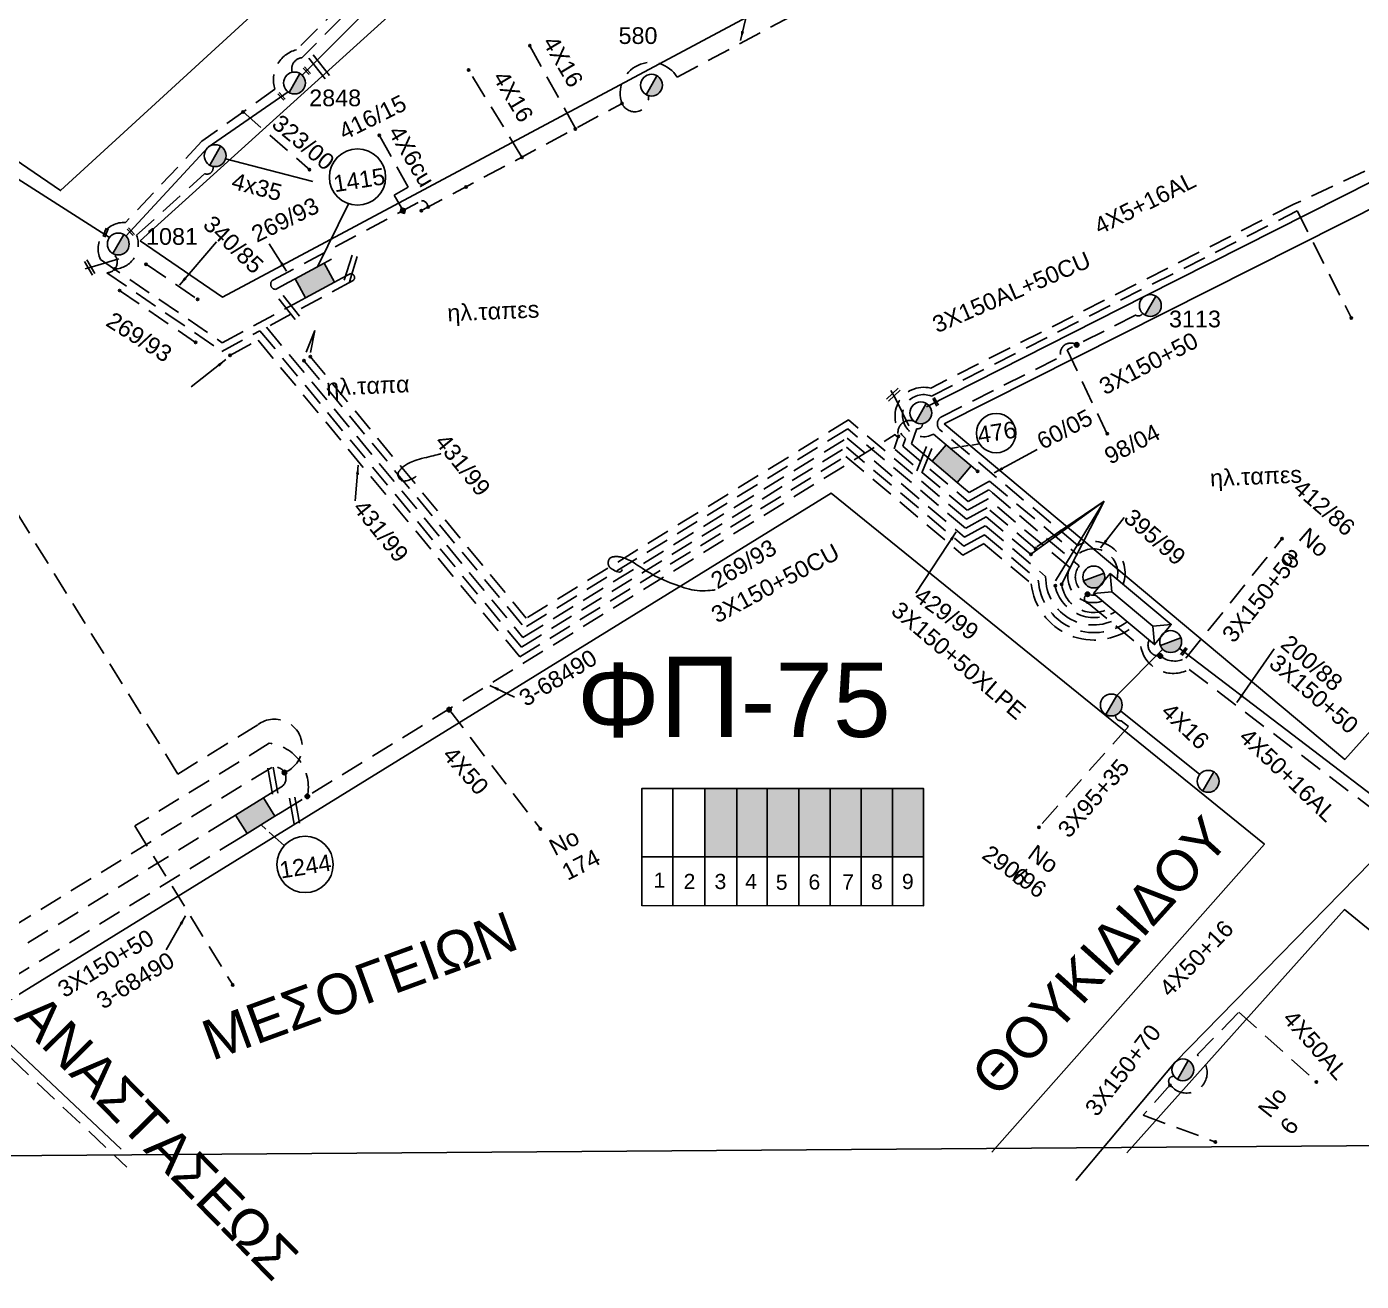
# Model space of a CAD drawing. Header units: millimetres. Extents: x 771 to 3391, y 686 to 1835.
# Drawn here: x 1483.5 to 1627.4, y 739.3 to 874.5 of the extents above; entities that cross this region are included whole.
import ezdxf

# ---------------------------------------------------------------- set-up
doc = ezdxf.new("R2010")
doc.units = ezdxf.units.MM
doc.linetypes.add('DASHED', pattern=[19.05, 12.7, -6.35])
for name, color, linetype in [('Link Box 4 Διευθύνσεων', 7, 'Continuous'), ('Pillar OTE', 7, 'Continuous'), ('Άγνωστα', 7, 'Continuous'), ('Γυμνά εναέρια ΧΤ (3Φ)   4x35CU', 7, 'Continuous'), ('Γυμνά εναέρια ΧΤ και ΦΟΠ (3Φ)   4x50+16AL', 7, 'Continuous'), ('Εναέρια παροχή ΧΤ 4x16', 7, 'SYN_LINE'), ('Επιγραφές - Σχήματα', 7, 'Continuous'), ('Καλωδια Χ.Τ 3x95+35', 7, 'DASHED'), ('Καλώδια ΧΤ   3x150+50CU', 7, 'DASHED'), ('Καλώδια ΧΤ   3x150+70AL', 7, 'DASHED'), ('Καλώδια ΧΤ   3x150AL+50CU', 7, 'DASHED'), ('Μηχανική τομή', 7, 'Continuous'), ('Στύλος ΦΜ', 7, 'Continuous'), ('Στύλος ΦΜ @ 1', 7, 'Continuous'), ('Συνδέσεις', 7, 'Continuous'), ('Συνεστραμμένα ΧΤ   3x70+54.6+25 AL', 7, 'SYN_LINE'), ('Τομή', 7, 'Continuous'), ('Υποσταθμός εναέριος 2 στύλων', 7, 'Continuous'), ('Υποσταθμός πόλεως', 7, 'Continuous'), ('Υπόβαθρο ΔΕΗ', 7, 'Continuous'), ('Υπόγεια καλώδια Παροχών ΧΤ   4x16AL', 7, 'DASHED'), ('Υπόγεια καλώδια Παροχών ΧΤ   4x50AL', 7, 'DASHED'), ('Υπόγεια καλώδια Παροχών ΧΤ   4x6', 7, 'DASHED')]:
    doc.layers.add(name, color=color, linetype=linetype)
doc.styles.add('arial', font='ARIAL.TTF')
doc.styles.get("Standard").update_dxf_attribs({"font": 'ARIAL.TTF'})
doc.linetypes.add('SYN_LINE', pattern='A,0.5,-0.0001,["/\\/\\/\\/",Standard,S=0.1,R=0,X=0,Y=-0.05],-0.25', length=0.7501)
doc.dimstyles.new('ISO-25', dxfattribs={"dimtxt": 2.5, "dimasz": 2.5, "dimexe": 1.25, "dimexo": 0.625, "dimtad": 1, "dimtxsty": 'Standard', "dimcen": 2.5, "dimadec": 0, "dimazin": 0, "dimtfac": 1, "dimtmove": 0, "dimatfit": 3, "dimfxl": 1, "dimarcsym": 0})

# ---------------------------------------------------------------- blocks, each defined once
blk = doc.blocks.new('LINK BOX 4 ΑΝΑΧΩΡΗΣΕΩΝ')
at = {"layer": 'Link Box 4 Διευθύνσεων', "ltscale": 40}
blk.add_hatch(color=256, dxfattribs=at).paths.add_polyline_path([(-3.54, 0), (-3.54, -4.67), (3.54, -4.67), (3.54, 0)])
for p, q in [((-3.54, 0), (-5.33, 0)), ((5.33, 0), (3.54, 0)), ((-3.54, -4.67), (-5.33, -4.67)), ((5.33, -4.67), (3.54, -4.67))]:
    blk.add_line(p, q, dxfattribs=at)
blk.add_lwpolyline([(-3.54, -4.67), (-3.54, 0), (3.54, 0), (3.54, -4.67)], close=True, dxfattribs=at)
blk = doc.blocks.new('ΥΠΑΡΧΩΝ ΤΣΙΜΕΝΤΕΝΙΟΣ ΣΤΥΛΟΣ')
at = {"layer": 'Στύλος ΦΜ'}
blk.add_hatch(color=7, dxfattribs=at).paths.add_polyline_path([(-1.29, -2.28, 0.574793), (2.62, 0, 0.268822), (1.3, 2.27)])
at = {"layer": 'Στύλος ΦΜ', "color": 7}
blk.add_line((-1.29, -2.28), (1.3, 2.27), dxfattribs=at)
blk.add_circle((0, 0), 2.62, dxfattribs=at)
at = {"layer": 'Στύλος ΦΜ', "flags": 4}
for tag, p in [('ΑΡΙΘΜΟΣ', (-4.68, 8.05)), ('ΤΥΠΟΣ', (-4.91, 3.03))]:
    blk.add_attdef(tag, p, '', height=4, dxfattribs=at)
blk = doc.blocks.new('ΜΗΧΑΝΙΚΗ ΤΟΜΗ')
at = {"layer": 'Μηχανική τομή', "ltscale": 40}
for p, q in [((-1.89, 0.78), (1.89, 0.78)), ((1.89, 0), (-1.89, 0))]:
    blk.add_line(p, q, dxfattribs=at)
blk = doc.blocks.new('_ΣΥΝΔΕΣΗ')
at = {"layer": 'Συνδέσεις', "linetype": 'SYN_LINE', "ltscale": 40}
blk.add_hatch(color=256, dxfattribs=at).paths.add_polyline_path([(0.5, -0.01, 1), (-0.5, -0.01, 1)])
at = {"layer": 'Συνδέσεις'}
blk.add_circle((0, -0.01), 0.5, dxfattribs=at)
blk = doc.blocks.new('ΤΟΜΗ')
at = {"layer": 'Τομή', "ltscale": 40}
for p, q in [((-5.68, 0), (5.68, 0)), ((5.68, -2.33), (-5.68, -2.33))]:
    blk.add_line(p, q, dxfattribs=at)
blk = doc.blocks.new('ΥΠΟΣΤΑΘΜΟΣ ΕΝΑΕΡΙΟΣ ΕΠΙ 2 ΣΤΥΛΩΝ')
at = {"layer": 'Υποσταθμός εναέριος 2 στύλων', "linetype": 'Continuous'}
for points in [[(-11.97, -2.11, 0.574793), (-8.45, -0.07, 0.268822), (-9.64, 1.98)], [(9.68, -2.15, 0.574793), (13.19, -0.1, 0.268822), (12.01, 1.95)]]:
    blk.add_hatch(color=256, dxfattribs=at).paths.add_polyline_path(points)
for p, q in [((-11.97, -2.11), (-9.64, 1.98)), ((9.68, -2.15), (12.01, 1.95))]:
    blk.add_line(p, q, dxfattribs=at)
for centre in [(-10.81, -0.07), (10.84, -0.1)]:
    blk.add_circle(centre, 2.36, dxfattribs=at)
at = {"layer": 'Υποσταθμός πόλεως', "linetype": 'Continuous', "ltscale": 40}
blk.add_lwpolyline([(-8.57, 2.82), (8.57, 2.82), (8.57, -2.82), (-8.57, -2.82)], close=True, dxfattribs=at)
for points in [[(-5.75, 0), (-8.57, 2.82)], [(-8.57, -2.82), (-5.75, 0)], [(-5.75, 0), (5.75, 0)], [(5.75, 0), (8.57, 2.82)], [(8.57, -2.82), (5.75, 0)]]:
    blk.add_lwpolyline(points, dxfattribs=at)
at = {"layer": 'Υποσταθμός εναέριος 2 στύλων', "ltscale": 40, "flags": 1}
for tag, p in [('ΜΕΤΑΣΧΗΜΑΤΙΣΜΟΣ', (14.09, 2.51)), ('ΙΣΧΥΣ', (14.07, -0.28)), ('ΑΡΙΘΜΟΣ', (14.19, -3))]:
    blk.add_attdef(tag, p, '', height=1.8, dxfattribs=at)
blk = doc.blocks.new('τομή_')
at = {"layer": 'Επιγραφές - Σχήματα'}
for p, q in [((-1.29, -0.22), (0.13, 0.75)), ((-1.08, -0.46), (0.34, 0.51)), ((-0.66, 0.62), (-0.29, -0.37))]:
    blk.add_line(p, q, dxfattribs=at)
blk = doc.blocks.new('TSONTA XT1')
at = {"ltscale": 40}
h = blk.add_hatch(color=256, dxfattribs=at)
h.dxf.hatch_style = 1
h.paths.add_polyline_path([(595.96, 2487.66), (597.07, 2488.77), (595.96, 2489.87), (594.85, 2488.77)])
blk.add_lwpolyline([(594.85, 2488.77), (595.96, 2489.87), (597.07, 2488.77), (595.96, 2487.66)], close=True, dxfattribs=at)

msp = doc.modelspace()

# ---------------------------------------------------------------- hatches: boundary and pattern name
at = {"layer": 'Καλώδια ΧΤ   3x150+50CU', "linetype": 'DASHED', "ltscale": 0.2}
h = msp.add_hatch(color=2, dxfattribs=at)
h.dxf.hatch_style = 1
h.paths.add_polyline_path([(1560.06394, 792.39046), (1556.62437, 792.39068), (1556.62391, 785.02696), (1560.06348, 785.02362)])
h = msp.add_hatch(color=6, dxfattribs=at)
h.dxf.hatch_style = 1
h.paths.add_polyline_path([(1563.3615, 792.39026), (1560.06394, 792.39046), (1560.06348, 785.02362), (1563.36103, 785.02042)])
h = msp.add_hatch(color=27, dxfattribs=at)
h.dxf.hatch_style = 1
h.paths.add_polyline_path([(1566.74749, 792.39005), (1563.3615, 792.39026), (1563.36103, 785.02042), (1566.74703, 785.01713)])
h = msp.add_hatch(color=151, dxfattribs=at)
h.dxf.hatch_style = 1
h.paths.add_polyline_path([(1570.14414, 792.38983), (1566.74749, 792.39005), (1566.74703, 785.01713), (1570.14368, 785.01383)])
h = msp.add_hatch(color=85, dxfattribs=at)
h.dxf.hatch_style = 1
h.paths.add_polyline_path([(1573.48118, 792.38962), (1570.14414, 792.38983), (1570.14368, 785.01383), (1573.48072, 785.01059)])
h = msp.add_hatch(color=173, dxfattribs=at)
h.dxf.hatch_style = 1
h.paths.add_polyline_path([(1576.86956, 792.38941), (1573.48118, 792.38962), (1573.48072, 785.01059), (1576.8691, 785.0073)])
h = msp.add_hatch(color=62, dxfattribs=at)
h.dxf.hatch_style = 1
h.paths.add_polyline_path([(1580.18966, 792.3892), (1576.86956, 792.38941), (1576.8691, 785.0073), (1580.1892, 785.00408)])

# ---------------------------------------------------------------- linework, layer by layer
at = {"layer": 'Pillar OTE', "ltscale": 40}
for points in [[(1549.85579, 779.75082), (1549.85658, 792.3911), (1580.18966, 792.3892), (1580.18887, 779.72145), (1549.85579, 779.75174)], [(1553.1837, 779.74842), (1553.1845, 792.3909)], [(1556.62358, 779.74499), (1556.62437, 792.39068)], [(1560.06315, 779.74155), (1560.06394, 792.39046)], [(1563.3607, 779.73826), (1563.3615, 792.39026)], [(1566.7467, 779.73488), (1566.74749, 792.39005)], [(1570.14335, 779.73148), (1570.14414, 792.38983)], [(1573.48039, 779.72815), (1573.48118, 792.38962)], [(1576.86877, 779.72477), (1576.86956, 792.38941)], [(1549.85612, 785.03354), (1580.1892, 785.00408)]]:
    msp.add_lwpolyline(points, dxfattribs=at)
at = {"layer": 'Άγνωστα', "color": 133, "linetype": 'DASHED', "ltscale": 0.2}
msp.add_lwpolyline([(1506.85993, 865.32058), (1514.09012, 859.02698)], dxfattribs=at)
at = {"layer": 'Άγνωστα'}
for points in [[(1525.50797, 826.04255), (1525.40166, 825.95733), (1525.2809, 825.87778), (1525.14992, 825.80455), (1525.0129, 825.73831), (1524.87405, 825.67972), (1524.73757, 825.62943), (1524.60765, 825.58812), (1524.48851, 825.55645), (1524.38329, 825.53488), (1524.29106, 825.52312), (1524.20981, 825.52071), (1524.13757, 825.52715), (1524.07233, 825.54198), (1524.01211, 825.56471), (1523.95493, 825.59487), (1523.89878, 825.63198), (1523.84228, 825.67552), (1523.78642, 825.72486), (1523.73279, 825.77931), (1523.68298, 825.8382), (1523.63857, 825.90086), (1523.60115, 825.96661), (1523.57231, 826.03476), (1523.55363, 826.10466), (1523.54633, 826.17571), (1523.55009, 826.24781), (1523.56422, 826.32093), (1523.58803, 826.39504), (1523.62081, 826.47012), (1523.66188, 826.54616), (1523.71055, 826.62314), (1523.76611, 826.70103), (1523.82807, 826.77975), (1523.89668, 826.85898), (1523.97237, 826.93833), (1524.05558, 827.01742), (1524.14676, 827.09586), (1524.24633, 827.17326), (1524.35475, 827.24924), (1524.47244, 827.32342), (1524.59996, 827.39553), (1524.73837, 827.46586), (1524.88881, 827.53481), (1525.05244, 827.60279), (1525.23044, 827.6702), (1525.42395, 827.73746), (1525.63415, 827.80498), (1525.86219, 827.87315), (1526.10782, 827.94211), (1526.36516, 828.01091), (1526.62695, 828.0783), (1526.88588, 828.14305), (1527.13467, 828.20391), (1527.36605, 828.25967), (1527.57272, 828.30907), (1527.74741, 828.35089), (1527.88485, 828.38427), (1527.98793, 828.40988), (1528.06155, 828.42879), (1528.1106, 828.44205), (1528.14, 828.45072), (1528.15464, 828.45585), (1528.15943, 828.45852), (1528.15927, 828.45977), (1528.15825, 828.46049), (1528.15721, 828.46091), (1528.15617, 828.46108), (1528.15516, 828.46105), (1528.1542, 828.46088), (1528.15332, 828.46062), (1528.15253, 828.46031), (1528.15187, 828.46002), (1528.15135, 828.45979), (1528.15096, 828.45961), (1528.15068, 828.45948), (1528.15049, 828.4594), (1528.15038, 828.45935), (1528.15032, 828.45932), (1528.1503, 828.45931), (1528.1503, 828.45931)], [(1547.72471, 815.9741), (1547.65526, 815.81905), (1547.54931, 815.73265), (1547.41576, 815.70371), (1547.2635, 815.72106), (1547.10143, 815.7735), (1546.93845, 815.84985), (1546.78346, 815.93893), (1546.64534, 816.02955), (1546.53107, 816.11269), (1546.43989, 816.18802), (1546.3691, 816.25736), (1546.31601, 816.32254), (1546.27793, 816.38538), (1546.25218, 816.44772), (1546.23605, 816.51137), (1546.22686, 816.57817), (1546.22245, 816.64937), (1546.22283, 816.72389), (1546.22853, 816.80011), (1546.24008, 816.87637), (1546.25802, 816.95105), (1546.28289, 817.0225), (1546.31522, 817.08907), (1546.35554, 817.14913), (1546.40424, 817.2014), (1546.46099, 817.24602), (1546.52533, 817.2835), (1546.59679, 817.31436), (1546.6749, 817.3391), (1546.75918, 817.35823), (1546.84917, 817.37226), (1546.94438, 817.38169), (1547.04443, 817.38686), (1547.14923, 817.38735), (1547.25879, 817.3826), (1547.3731, 817.37201), (1547.49216, 817.35499), (1547.61597, 817.33097), (1547.74453, 817.29936), (1547.87784, 817.25958), (1548.01606, 817.21104), (1548.16011, 817.15313), (1548.31103, 817.08525), (1548.46992, 817.0068), (1548.63783, 816.91717), (1548.81583, 816.81575), (1549.00501, 816.70194), (1549.20642, 816.57513), (1549.42093, 816.43524), (1549.64854, 816.28427), (1549.88902, 816.12473), (1550.14217, 815.95915), (1550.40777, 815.79005), (1550.68561, 815.61995), (1550.97546, 815.45137), (1551.27713, 815.28682), (1551.58989, 815.12843), (1551.91111, 814.97673), (1552.23764, 814.83183), (1552.56635, 814.69388), (1552.8941, 814.563), (1553.21775, 814.43931), (1553.53415, 814.32294), (1553.84018, 814.21403), (1554.13374, 814.11283), (1554.41691, 814.02019), (1554.69283, 813.93709), (1554.96461, 813.86452), (1555.2354, 813.80345), (1555.50831, 813.75487), (1555.78649, 813.71977), (1556.07305, 813.69912), (1556.3686, 813.69316), (1556.66367, 813.6992), (1556.94627, 813.71377), (1557.20438, 813.73343), (1557.42603, 813.75473), (1557.5992, 813.77421), (1557.7119, 813.78843), (1557.75213, 813.79394)]]:
    msp.add_lwpolyline(points, dxfattribs=at)
at = {"layer": 'Άγνωστα', "color": 27, "linetype": 'SYN_LINE', "ltscale": 8}
for points in [[(1601.01871, 802.405), (1606.0014, 807.38668)], [(1601.43096, 800.7574), (1609.96573, 793.89538)]]:
    msp.add_lwpolyline(points, dxfattribs=at)
at = {"layer": 'Γυμνά εναέρια ΧΤ (3Φ)   4x35CU', "color": 2, "linetype": 'SYN_LINE', "ltscale": 8}
msp.add_lwpolyline([(1504.98025, 860.26764), (1514.39616, 857.79994)], dxfattribs=at)
at = {"layer": 'Γυμνά εναέρια ΧΤ και ΦΟΠ (3Φ)   4x50+16AL', "color": 62, "linetype": 'Continuous', "ltscale": 0.2}
msp.add_lwpolyline([(1580.51887, 833.51983), (1604.12827, 845.50266), (1628.66798, 857.88644), (1662.15242, 873.55902)], dxfattribs=at)
at = {"layer": 'Γυμνά εναέρια ΧΤ και ΦΟΠ (3Φ)   4x50+16AL', "color": 27, "linetype": 'Continuous', "ltscale": 0.2}
msp.add_lwpolyline([(1607.76474, 807.49731), (1632.26224, 788.81127), (1649.7585, 773.09023), (1674.08668, 754.95505)], dxfattribs=at)
at = {"layer": 'Γυμνά εναέρια ΧΤ και ΦΟΠ (3Φ)   4x50+16AL', "color": 151, "linetype": 'Continuous', "ltscale": 0.2}
msp.add_lwpolyline([(1631.67894, 787.7881), (1607.2862, 762.85856), (1596.62466, 750.14099)], dxfattribs=at)
at = {"layer": 'Καλωδια Χ.Τ 3x95+35', "color": 27, "linetype": 'DASHED', "ltscale": 0.2}
msp.add_lwpolyline([(1600.9012, 800.30234, 0.480945013), (1601.4956, 799.68815), (1602.28054, 799.05182), (1592.63236, 788.20626)], format="xyb", dxfattribs=at)
at = {"layer": 'Καλώδια ΧΤ   3x150+50CU', "color": 151, "linetype": 'DASHED', "ltscale": 0.2}
for points in [[(1647.67526, 852.15429), (1641.57079, 865.40478), (1620.11027, 855.36006), (1580.9738, 835.54392, 0.800111475), (1578.26235, 830.12871), (1577.97158, 829.27), (1585.01221, 823.33819), (1585.01221, 823.33819), (1585.01221, 823.33819), (1585.01221, 823.33819), (1587.25536, 824.57033), (1587.6317, 824.25503), (1596.9702, 816.37659, 0.663389384), (1598.73066, 813.23119)], [(1597.87544, 813.32637, 0.78381409), (1597.97967, 812.33401), (1603.60949, 807.67343, 0.510202129), (1608.81138, 805.22745), (1629.95882, 789.09675, 0.416892814), (1631.09346, 788.65015)]]:
    msp.add_lwpolyline(points, format="xyb", dxfattribs=at)
at = {"layer": 'Καλώδια ΧΤ   3x150+50CU', "color": 2, "linetype": 'DASHED', "ltscale": 0.2}
for points in [[(1493.02014, 848.37669, 0.514765539), (1495.38695, 852.02009), (1502.72741, 858.66244, 0.642185521), (1503.6014, 859.45003)], [(1492.83311, 850.05495, -0.706118592), (1492.19137, 847.97415), (1504.57855, 839.50723), (1508.6878, 841.72361), (1536.85419, 807.61548), (1571.88104, 829.17094), (1584.53319, 818.51136), (1586.77496, 819.74274), (1592.57016, 814.85493, 0.596362535), (1602.1581, 810.36224)]]:
    msp.add_lwpolyline(points, format="xyb", dxfattribs=at)
at = {"layer": 'Καλώδια ΧΤ   3x150+50CU', "color": 6, "linetype": 'DASHED', "ltscale": 0.2}
for points in [[(1581.94673, 830.01893), (1581.28463, 830.57676, -1.57194746), (1581.04692, 834.68424), (1620.46062, 854.64075), (1626.35298, 843.00346)], [(1584.51782, 824.8008), (1585.10801, 824.30356), (1587.31203, 825.5142), (1596.7821, 817.57994, -0.732090995), (1601.05183, 814.95975)]]:
    msp.add_lwpolyline(points, format="xyb", dxfattribs=at)
at = {"layer": 'Καλώδια ΧΤ   3x150+50CU', "color": 173, "linetype": 'DASHED', "ltscale": 0.2}
msp.add_lwpolyline([(1517.50673, 847.38917), (1518.33882, 847.83797, -0.864725201), (1518.7186, 847.13386), (1509.4056, 842.11077), (1537.02778, 808.66165), (1571.95425, 830.15534), (1584.62899, 819.47673), (1586.87104, 820.70826), (1593.36047, 815.23491, 0.612207691), (1601.46378, 810.94341)], format="xyb", dxfattribs=at)
at = {"layer": 'Καλώδια ΧΤ   3x150+50CU', "linetype": 'DASHED', "ltscale": 0.2}
for points in [[(1493.56154, 846.06858), (1501.74798, 840.47297)], [(1514.60458, 841.76367), (1513.50845, 839.04815)], [(1514.60458, 841.76367), (1514.14786, 839.39044)], [(1514.08694, 838.95466), (1537.39043, 810.73526)], [(1513.48385, 838.42859), (1537.19623, 809.70465)], [(1572.11771, 832.10978), (1537.39043, 810.73526)], [(1592.20914, 818.29908), (1587.0632, 822.63929), (1584.8206, 821.40746), (1572.11771, 832.10978), (1572.11771, 832.10978)], [(1572.02782, 831.13944), (1537.20138, 809.70781)], [(1591.70877, 817.67455), (1586.96712, 821.67378), (1584.7248, 820.44209), (1572.02782, 831.13944), (1572.02782, 831.13944)]]:
    msp.add_lwpolyline(points, dxfattribs=at)
at = {"layer": 'Καλώδια ΧΤ   3x150+50CU', "color": 62, "linetype": 'DASHED', "ltscale": 0.2}
for points in [[(1603.81159, 843.60616, -0.449262243), (1603.06113, 843.4122), (1595.66232, 839.68491), (1600.03044, 830.49641)], [(1601.71626, 814.40358, 0.697146143), (1596.82856, 818.58469), (1581.90297, 831.08972, -0.432616893), (1582.05681, 832.41741), (1594.99265, 838.93407, -0.710129512), (1596.70692, 840.21115)], [(1580.78536, 827.94544), (1578.90432, 829.53024), (1579.46383, 831.18264, 0.546215701), (1580.07104, 831.70767)]]:
    msp.add_lwpolyline(points, format="xyb", dxfattribs=at)
at = {"layer": 'Καλώδια ΧΤ   3x150+50CU', "color": 85, "linetype": 'DASHED', "ltscale": 0.2}
msp.add_lwpolyline([(1505.51152, 839.10149), (1508.4893, 840.7076), (1536.6806, 806.5693), (1571.80783, 828.18653), (1584.43739, 817.54599), (1586.67888, 818.77722), (1591.80075, 814.45731, 0.588389048), (1602.78699, 809.83582)], format="xyb", dxfattribs=at)
at = {"layer": 'Καλώδια ΧΤ   3x150+50CU', "color": 1, "linetype": 'DASHED', "ltscale": 0.2}
for points in [[(1599.48824, 812.59705, -0.651176888), (1595.95127, 816.18942), (1587.15928, 823.60481), (1584.91641, 822.37283), (1577.03885, 829.00976), (1577.50461, 830.38528, -0.610853081), (1579.12605, 831.99776)], [(1511.06391, 789.8655), (1577.15439, 830.53745, 0.562564378), (1577.50461, 830.38528)], [(1513.79401, 791.54559, 0.444556445), (1509.68487, 797.25117), (1495.21004, 788.34153), (1505.75232, 771.21426)]]:
    msp.add_lwpolyline(points, format="xyb", dxfattribs=at)
at = {"layer": 'Καλώδια ΧΤ   3x150+50CU', "color": 30, "linetype": 'DASHED', "ltscale": 0.2}
for points in [[(1511.32487, 794.11294, 1.15539876), (1508.45528, 799.24878), (1499.83835, 793.94483), (1479.88947, 826.3083), (1373.6748, 748.51829)], [(1509.83567, 791.85019), (1511.12148, 792.64593, 0.785078966), (1509.94805, 794.65872), (1473.37166, 772.14499), (1471.38864, 770.92439), (1446.14355, 753.65912)]]:
    msp.add_lwpolyline(points, format="xyb", dxfattribs=at)
at = {"layer": 'Καλώδια ΧΤ   3x150+50CU', "color": 173, "linetype": 'DASHED', "ltscale": 0.2}
msp.add_lwpolyline([(1505.30474, 789.04619), (1474.60124, 770.14738), (1474.14477, 767.1257), (1451.59792, 751.70577)], dxfattribs=at)
at = {"layer": 'Καλώδια ΧΤ   3x150+50CU', "color": 85, "linetype": 'DASHED', "ltscale": 0.2}
msp.add_lwpolyline([(1506.53298, 787.06149), (1476.36076, 768.4897), (1494.31973, 751.57017)], dxfattribs=at)
at = {"layer": 'Καλώδια ΧΤ   3x150+50CU', "linetype": 'DASHED', "ltscale": 0.2}
for centre, radius, start, end in [((1598.6193, 815.16163), 4.35597, 193.4219896, 301.6227146), ((1598.53325, 814.82301), 3.47003, 185.2709708, 301.6929629)]:
    msp.add_arc(centre, radius, start, end, dxfattribs=at)
at = {"layer": 'Καλώδια ΧΤ   3x150+50CU', "color": 27, "linetype": 'DASHED', "ltscale": 0.2}
msp.add_arc((1605.57171, 807.83925), 1.18154, 152.6027998, 320.8705455, dxfattribs=at)
at = {"layer": 'Καλώδια ΧΤ   3x150+70AL', "color": 151, "linetype": 'DASHED', "ltscale": 0.2}
msp.add_lwpolyline([(1607.20306, 761.35257, 0.737229073), (1606.79546, 760.42869), (1603.87063, 757.15797), (1611.7113, 754.26626)], format="xyb", dxfattribs=at)
at = {"layer": 'Καλώδια ΧΤ   3x150AL+50CU', "color": 133, "linetype": 'DASHED', "ltscale": 0.2}
msp.add_lwpolyline([(1622.08065, 926.25643), (1618.20832, 920.9899), (1601.09268, 931.76495), (1592.56868, 939.47709), (1588.13445, 934.57607), (1586.20655, 936.16608), (1583.63522, 933.8393, 0.590204024), (1577.93337, 932.71786), (1560.37022, 917.24208), (1540.59584, 899.12818), (1525.61862, 885.09476), (1512.61524, 872.01975, 0.432616603), (1510.29344, 867.77406), (1502.42497, 862.15148), (1494.21023, 853.40387, 0.562470654), (1491.50123, 849.4149), (1504.62768, 840.44268), (1512.817, 844.8597)], format="xyb", dxfattribs=at)
at = {"layer": 'Καλώδια ΧΤ   3x150AL+50CU', "color": 151, "linetype": 'DASHED', "ltscale": 0.2}
msp.add_lwpolyline([(1623.06561, 925.51852), (1618.60344, 919.56246), (1618.60344, 919.56246), (1600.56126, 930.9208), (1593.17089, 937.60728), (1588.46363, 932.40449), (1585.79723, 934.44219), (1583.55924, 932.41705, 0.558161575), (1578.65766, 931.94395), (1561.08044, 916.45578), (1541.67801, 898.68259), (1525.52985, 883.55202), (1513.20552, 871.15979, 0.480178176), (1512.16907, 869.59231)], format="xyb", dxfattribs=at)
at = {"layer": 'Καλώδια ΧΤ   3x150AL+50CU', "color": 62, "linetype": 'DASHED', "ltscale": 0.2}
for points in [[(1547.71396, 866.22893, -0.908616003), (1553.64348, 869.06085), (1589.24377, 888.08978, 0.630689176), (1591.30307, 889.233)], [(1526.09715, 854.6744), (1547.71396, 866.22893, 0.89972424), (1550.52099, 867.08188)], [(1511.70901, 846.91396), (1510.36611, 846.18964, -0.717825438), (1510.07084, 847.18637), (1526.10436, 855.75654, -0.396730483), (1526.78715, 855.04321)]]:
    msp.add_lwpolyline(points, format="xyb", dxfattribs=at)
at = {"layer": 'Καλώδια ΧΤ   3x150AL+50CU', "linetype": 'DASHED', "ltscale": 0.2}
msp.add_lwpolyline([(1496.42618, 848.90382), (1501.97385, 845.10759)], dxfattribs=at)
at = {"layer": 'Καλώδια ΧΤ   3x150AL+50CU', "color": 27, "linetype": 'DASHED', "ltscale": 0.2}
msp.add_lwpolyline([(1605.72986, 806.66834, 0.3088454), (1608.45431, 806.4276), (1618.84782, 819.32853)], format="xyb", dxfattribs=at)
at = {"layer": 'Συνεστραμμένα ΧΤ   3x70+54.6+25 AL', "color": 30, "linetype": 'SYN_LINE', "ltscale": 20}
msp.add_lwpolyline([(1588.86902, 945.40614), (1580.34537, 931.61519), (1561.70897, 915.19372), (1542.21727, 897.33876), (1526.58287, 882.68957), (1513.24155, 869.27476)], dxfattribs=at)
at = {"layer": 'Συνεστραμμένα ΧΤ   3x70+54.6+25 AL', "color": 151, "ltscale": 20}
msp.add_lwpolyline([(1461.79194, 871.36642), (1492.46797, 851.78077)], dxfattribs=at)
at = {"layer": 'Συνεστραμμένα ΧΤ   3x70+54.6+25 AL', "color": 151, "linetype": 'SYN_LINE', "ltscale": 8}
msp.add_lwpolyline([(1511.71881, 867.48679), (1503.10544, 861.51312), (1494.22461, 851.93399)], dxfattribs=at)
at = {"layer": 'Υπόβαθρο ΔΕΗ'}
for points in [[(887.18759, 748.25165), (2875.29445, 763.38266), (2895.53155, 1762.67838)], [(1472.39621, 866.93691), (1560.79673, 952.12336), (1577.27315, 939.42125), (1487.19945, 856.84038), (1472.39621, 866.93691)], [(1495.75881, 851.43859), (1585.76656, 932.88624), (1619.24987, 907.29786), (1618.26229, 906.07647), (1504.65455, 845.3513), (1495.75881, 851.43859)], [(1582.41674, 831.70294), (1663.37246, 872.48591), (1681.4231, 857.77169), (1625.60921, 795.51522), (1582.41674, 831.70294)], [(1518.21717, 855.42287), (1514.88981, 848.62956)], [(1490.84354, 848.69601), (1493.4867, 849.47837)], [(1577.20392, 834.35219), (1578.61877, 831.46358)], [(1583.09513, 829.0514), (1583.97604, 829.18859)], [(1584.31969, 829.2421), (1584.99962, 829.34799)], [(1585.39172, 829.40906), (1586.23516, 829.54041)], [(1587.55016, 753.16465), (1616.92825, 786.37157), (1570.25218, 824.21065), (1478.63768, 767.69913), (1478.63768, 767.69913), (1478.63768, 767.69913), (1493.71979, 753.48995)], [(1591.86496, 817.70215), (1599.64881, 823.37198)], [(1599.64881, 823.37198), (1592.41927, 818.44221)], [(1599.64881, 823.37198), (1594.40621, 814.75829)], [(1599.64881, 823.37198), (1595.14429, 814.51406)], [(1508.79845, 788.4635), (1509.32245, 787.99258)], [(1509.68316, 787.66842), (1511.2906, 786.22385)], [(1602.11696, 753.10664), (1625.56806, 779.33099), (1656.84867, 753.74922)]]:
    msp.add_lwpolyline(points, dxfattribs=at)
for centre, radius in [((1519.19497, 858.2945), 3.03354), ((1588.01984, 830.69194), 2.12394), ((1513.54689, 784.19616), 3.03354)]:
    msp.add_circle(centre, radius, dxfattribs=at)
at = {"layer": 'Υπόγεια καλώδια Παροχών ΧΤ   4x16AL', "color": 62, "linetype": 'DASHED', "ltscale": 0.2}
for points in [[(1542.68279, 863.53969), (1537.73777, 872.50922)], [(1536.90555, 860.45167), (1531.15099, 869.86094)]]:
    msp.add_lwpolyline(points, dxfattribs=at)
at = {"layer": 'Υπόγεια καλώδια Παροχών ΧΤ   4x50AL', "color": 1, "linetype": 'DASHED', "ltscale": 0.2}
msp.add_lwpolyline([(1529.03517, 800.92498), (1538.91449, 788.01788)], dxfattribs=at)
at = {"layer": 'Υπόγεια καλώδια Παροχών ΧΤ   4x50AL', "color": 151, "linetype": 'DASHED', "ltscale": 0.2}
msp.add_lwpolyline([(1606.79546, 760.42869, 1.219184602), (1609.68295, 763.65764), (1614.1928, 768.26674), (1622.59836, 760.72319)], format="xyb", dxfattribs=at)
at = {"layer": 'Υπόγεια καλώδια Παροχών ΧΤ   4x6', "color": 62, "linetype": 'DASHED', "ltscale": 0.2}
msp.add_lwpolyline([(1523.92544, 854.97834), (1523.16112, 856.3533), (1524.66694, 857.19036), (1521.61032, 862.68903)], dxfattribs=at)

# ---------------------------------------------------------------- block references
at = {"layer": 'Link Box 4 Διευθύνσεων'}
for p, xscale, yscale, zscale, rotation in [((1514.05388, 848.17869), 0.4999999999999999, 0.4999999999999999, 0.4999999999999999, 28.34082713993143), ((1583.9842, 828.30234), 0.4999999999999999, 0.4999999999999999, 0.4999999999999999, 319.8854961079566), ((1507.5702, 790.44819), 0.5, 0.5, 0.5, 31.75162476330278)]:
    msp.add_blockref('LINK BOX 4 ΑΝΑΧΩΡΗΣΕΩΝ', p, dxfattribs=dict(at, xscale=xscale, yscale=yscale, zscale=zscale, rotation=rotation))
at = {"layer": 'Επιγραφές - Σχήματα'}
for p, rotation in [((1490.49662, 849.01417), 86.15407450427979), ((1577.43852, 834.76029), 8.785459169345923)]:
    msp.add_blockref('τομή_', p, dxfattribs=dict(at, rotation=rotation))
at = {"layer": 'Μηχανική τομή'}
for p, xscale, yscale, zscale, rotation in [((1513.65662, 869.69211), 0.2500000000001928, 0.2500000000001928, 0.2500000000001928, 312.6268794242704), ((1510.94016, 866.91454), 0.2500000000001928, 0.2500000000001928, 0.2500000000001928, 312.6268794242704), ((1492.1345, 852.27007), 0.249999999999919, 0.249999999999919, 0.249999999999919, 68.45138536945211), ((1494.70373, 852.33615), 0.2500000000001928, 0.2500000000001928, 0.2500000000001928, 312.6268794242704), ((1581.40511, 834.019), 0.2500000000001928, 0.2500000000001928, 0.2500000000001928, 297.7517472397382), ((1608.34088, 807.08029), 0.249999999999919, 0.249999999999919, 0.249999999999919, 53.21778799700905)]:
    msp.add_blockref('ΜΗΧΑΝΙΚΗ ΤΟΜΗ', p, dxfattribs=dict(at, xscale=xscale, yscale=yscale, zscale=zscale, rotation=rotation))
at = {"layer": 'Στύλος ΦΜ @ 1', "ltscale": 40}
ref = msp.add_blockref('ΥΠΑΡΧΩΝ ΤΣΙΜΕΝΤΕΝΙΟΣ ΣΤΥΛΟΣ', (1550.88718, 868.20128), dxfattribs=dict(at, xscale=0.4499999999998181, yscale=0.4499999999998181, zscale=0.4499999999998181))
ref.add_attrib('ΤΥΠΟΣ', '580', (1547.33101, 872.64368), dxfattribs={"layer": 'Στύλος ΦΜ', "height": 1.8, "flags": 4})
ref = msp.add_blockref('ΥΠΑΡΧΩΝ ΤΣΙΜΕΝΤΕΝΙΟΣ ΣΤΥΛΟΣ', (1512.41103, 868.43966), dxfattribs=dict(at, xscale=0.4499999999998181, yscale=0.4499999999998181, zscale=0.4499999999998181))
ref.add_attrib('ΤΥΠΟΣ', '2848', (1513.99297, 865.93094), dxfattribs={"layer": 'Στύλος ΦΜ', "height": 1.8, "flags": 4})
at = {"layer": 'Στύλος ΦΜ @ 1', "ltscale": 40, "xscale": 0.4499999999998181, "yscale": 0.4499999999998181, "zscale": 0.4499999999998181}
for p in [(1503.85068, 860.60111), (1579.91226, 832.87469), (1600.43315, 801.38311), (1610.88362, 793.15739), (1608.14791, 762.0557)]:
    msp.add_blockref('ΥΠΑΡΧΩΝ ΤΣΙΜΕΝΤΕΝΙΟΣ ΣΤΥΛΟΣ', p, dxfattribs=at)
at = {"layer": 'Στύλος ΦΜ @ 1', "ltscale": 40}
ref = msp.add_blockref('ΥΠΑΡΧΩΝ ΤΣΙΜΕΝΤΕΝΙΟΣ ΣΤΥΛΟΣ', (1493.41414, 851.07942), dxfattribs=dict(at, xscale=0.4499999999998181, yscale=0.4499999999998181, zscale=0.4499999999998181))
ref.add_attrib('ΤΥΠΟΣ', '1081', (1496.40668, 850.99526), dxfattribs={"layer": 'Στύλος ΦΜ', "height": 1.8, "flags": 4})
ref = msp.add_blockref('ΥΠΑΡΧΩΝ ΤΣΙΜΕΝΤΕΝΙΟΣ ΣΤΥΛΟΣ', (1604.641, 844.44235), dxfattribs=dict(at, xscale=0.4499999999998181, yscale=0.4499999999998181, zscale=0.4499999999998181))
ref.add_attrib('ΤΥΠΟΣ', '3113', (1606.65511, 842.09641), dxfattribs={"layer": 'Στύλος ΦΜ', "height": 1.8, "flags": 4})
at = {"layer": 'Συνδέσεις'}
for p, xscale, yscale, zscale in [((1537.76844, 872.46958), 0.25, 0.25, 0.25), ((1531.17286, 869.85194), 0.25, 0.25, 0.25), ((1547.71396, 866.22893), 0.25, 0.25, 0.25), ((1506.85993, 865.32058), 0.25, 0.25, 0.25), ((1542.67785, 863.4761), 0.25, 0.25, 0.25), ((1521.54059, 862.79512), 0.25, 0.25, 0.25), ((1536.9335, 860.41774), 0.25, 0.25, 0.25), ((1514.02177, 859.08647), 0.25, 0.25, 0.25), ((1530.90036, 857.24179), 0.25, 0.25, 0.25), ((1526.08673, 854.67369), 0.25, 0.25, 0.25), ((1526.82343, 855.06481), 0.25, 0.25, 0.25), ((1496.41576, 848.90311), 0.25, 0.25, 0.25), ((1493.00972, 848.37598), 0.25, 0.25, 0.25), ((1493.56154, 846.06858), 0.25, 0.25, 0.25), ((1501.96343, 845.10688), 0.25, 0.25, 0.25), ((1626.30247, 843.10321), 0.25, 0.25, 0.25), ((1501.74798, 840.47297), 0.25, 0.25, 0.25), ((1596.70692, 840.21115), 0.4777242751394019, 0.4777242751394019, 0.4777242751394019), ((1505.46274, 839.07519), 0.25, 0.25, 0.25), ((1513.42766, 838.51221), 0.25, 0.25, 0.25), ((1514.12763, 838.93787), 0.25, 0.25, 0.25), ((1577.48872, 830.33835), 0.25, 0.25, 0.25), ((1600.0062, 830.62176), 0.25, 0.25, 0.25), ((1586.02166, 826.58576), 0.25, 0.25, 0.25), ((1618.84782, 819.32853), 0.25, 0.25, 0.25), ((1591.77715, 817.61688), 0.25, 0.25, 0.25), ((1592.27752, 818.2414), 0.25, 0.25, 0.25), ((1594.41867, 814.23731), 0.25, 0.25, 0.25), ((1595.08843, 814.40553), 0.25, 0.25, 0.25), ((1597.87544, 813.32637), 0.4777242751394019, 0.4777242751394019, 0.4777242751394019), ((1605.72986, 806.66834), 0.4777242751394019, 0.4777242751394019, 0.4777242751394019), ((1529.06314, 800.88844), 0.4777242751394019, 0.4777242751394019, 0.4777242751394019), ((1511.32487, 794.11294), 0.4777242751394019, 0.4777242751394019, 0.4777242751394019), ((1513.79401, 791.54559), 0.4777242751394019, 0.4777242751394019, 0.4777242751394019), ((1592.63236, 788.20626), 0.25, 0.25, 0.25), ((1538.91449, 788.01788), 0.25, 0.25, 0.25), ((1505.75232, 771.21426), 0.25, 0.25, 0.25), ((1606.75168, 760.37973), 0.25, 0.25, 0.25), ((1622.53901, 760.74508), 0.25, 0.25, 0.25), ((1611.65195, 754.28815), 0.25, 0.25, 0.25)]:
    msp.add_blockref('_ΣΥΝΔΕΣΗ', p, dxfattribs=dict(at, xscale=xscale, yscale=yscale, zscale=zscale))
at = {"layer": 'Συνδέσεις', "xscale": 0.3075184835441075, "yscale": 0.3075184835441075, "zscale": 0.3075184835441075, "rotation": 28.12522083914591}
msp.add_blockref('TSONTA XT1', (1723.24006, 93.31566), dxfattribs=at)
at = {"layer": 'Τομή'}
for p, xscale, yscale, zscale, rotation in [((1515.29042, 870.34604), 0.2499999999999669, 0.2499999999999669, 0.2499999999999669, 308.1680509152084), ((1518.19511, 848.5316), 0.2499999999999669, 0.2499999999999669, 0.2499999999999669, 72.80740789704603), ((1512.06163, 844.40952), 0.2499999999999669, 0.2499999999999669, 0.2499999999999669, 308.1680509152084), ((1580.54962, 827.71373), 0.2499999999998873, 0.2499999999998873, 0.2499999999998873, 248.1909067709115), ((1510.34805, 793.27727), 0.2499999999998873, 0.2499999999998873, 0.2499999999998873, 280.3204875185579), ((1512.68611, 790.05424), 0.2499999999998873, 0.2499999999998873, 0.2499999999998873, 280.3204875185579)]:
    msp.add_blockref('ΤΟΜΗ', p, dxfattribs=dict(at, xscale=xscale, yscale=yscale, zscale=zscale, rotation=rotation))
at = {"layer": 'Υποσταθμός εναέριος 2 στύλων', "xscale": 0.5, "yscale": 0.5, "zscale": 0.5, "rotation": 320.0688496222801}
msp.add_blockref('ΥΠΟΣΤΑΘΜΟΣ ΕΝΑΕΡΙΟΣ ΕΠΙ 2 ΣΤΥΛΩΝ', (1602.71086, 811.7353), dxfattribs=at)

# ---------------------------------------------------------------- texts
at = {"ltscale": 40, "char_height": 4, "attachment_point": 1, "style": 'arial'}
for s, insert, width, rotation in [('{\\H1.083x;ΘOYKIΔIΔOY}', (1584.99522, 761.78109), 64.8866414, 47.9301614), ('{\\H1.083x;MEΣOΓEIΩN}', (1502.01897, 767.07034), 67.4273804, 20.0890911), ('{\\H1.083x;ΑΝΑΣΤΑΣΕΩΣ}', (1485.18164, 770.62669), 64.8866414, 314.4853265)]:
    msp.add_mtext(s, dxfattribs=dict(at, insert=insert, width=width, rotation=rotation))
at = {"ltscale": 30, "char_height": 1.63441, "width": 11.2572904, "attachment_point": 1}
for s, insert in [('1', (1551.10195, 783.31214)), ('2', (1554.34042, 783.17868)), ('3', (1557.67101, 783.17868)), ('4', (1560.97451, 783.17868)), ('5', (1564.27802, 783.0975)), ('6', (1567.79815, 783.12456)), ('7', (1571.4266, 783.12456)), ('8', (1574.54056, 783.15162)), ('9', (1577.87114, 783.17868))]:
    msp.add_mtext(s, dxfattribs=dict(at, insert=insert))
at = {"layer": 'Άγνωστα', "color": 7, "char_height": 1.8, "attachment_point": 1}
for s, gutter_width, insert, rotation in [('1415', 12.5, (1516.4751, 858.43476), 9.0165632), ('4X5+16AL', 12.5, (1598.36418, 853.65975), 26.6279846), ('3X150+50', 12.5, (1598.91566, 836.3512), 27.430199), ('60/05', 12.5, (1592.19962, 830.47047), 27.430199), ('476', 12.5, (1585.90239, 831.35576), 9.0165632), ('98/04', 12.5, (1599.47505, 828.86571), 27.430199), ('431/99', 1.66736, (1528.8445, 830.83948), 308.8274478), ('412/86', 1.87107, (1621.0881, 825.86532), 319.077477), ('431/99', 1.66736, (1520.01639, 823.7092), 308.8274478), ('395/99', 1.87107, (1602.8226, 822.69761), 319.077477), ('269/93', 1.79318, (1557.05091, 815.36026), 31.3920035), ('3X150+50CU', 12.5, (1557.10238, 811.74037), 28.0358893), ('3X150+50', 12.5, (1612.22356, 809.08699), 51.1769145), ('429/99', 1.66736, (1580.11412, 814.22138), 324.117569), ('3X150+50XLPE', 12.5, (1577.73975, 812.70234), 319.5328439), ('200/88', 12.5, (1619.71651, 809.10332), 319.5328439), ('3-68490', 1.79318, (1536.39242, 802.68106), 31.3920035), ('3X150+50', 12.5, (1618.47431, 807.00018), 319.5328439), ('4X50', 12.5, (1529.59738, 797.10586), 311.4810139), ('3X95+35', 12.5, (1594.50612, 788.10825), 48.969831), ('290/96', 1.66736, (1587.41295, 786.41612), 324.117569), ('1244', 12.5, (1510.66967, 784.44936), 9.0165632), ('4X50+16', 12.5, (1605.44564, 771.04119), 46.2596131), ('3X150+50', 12.5, (1486.67233, 771.30021), 31.3920035), ('3-68490', 1.79318, (1490.8424, 770.06136), 31.3920035), ('3X150+70', 12.5, (1597.45866, 757.9986), 52.5037237)]:
    msp.add_mtext_dynamic_manual_height_columns(s, width=1.8, gutter_width=gutter_width, heights=[0.04535], dxfattribs=dict(at, insert=insert, rotation=rotation))
at = {"layer": 'Άγνωστα', "color": 7}
note = msp.add_mtext_dynamic_manual_height_columns('ηλ.ταπεs^J', width=1.8, gutter_width=12.5, heights=[0.04535, 0], dxfattribs=dict(at, insert=(1514.5521, 843.93179), char_height=1.8, attachment_point=1, rotation=2.4309439))
for column, words in zip(note.columns.linked_columns, ['\\P\\P']):
    column.text = words
note = msp.add_mtext_dynamic_manual_height_columns('ηλ.ταπα\\P', width=1.8, gutter_width=12.5, heights=[0.04535, 0], dxfattribs=dict(at, insert=(1501.48968, 835.91334), char_height=1.8, attachment_point=1, rotation=2.4309439))
for column, words in zip(note.columns.linked_columns, ['\\P']):
    column.text = words
note = msp.add_mtext_dynamic_manual_height_columns('ηλ.ταπεs^J', width=1.8, gutter_width=12.5, heights=[0.04535, 0], dxfattribs=dict(at, insert=(1596.74775, 826.13732), char_height=1.8, attachment_point=1, rotation=2.4309439))
for column, words in zip(note.columns.linked_columns, ['\\P\\P']):
    column.text = words
note = msp.add_mtext_dynamic_manual_height_columns('No\\P', width=1.8, gutter_width=1.87107, heights=[0.04535, 0], dxfattribs=dict(at, insert=(1618.90151, 823.0558), char_height=1.8, attachment_point=1, rotation=319.077477))
for column, words in zip(note.columns.linked_columns, ['3']):
    column.text = words
note = msp.add_mtext_dynamic_manual_height_columns('No ', width=1.8, gutter_width=1.79318, heights=[0.04535, 0], dxfattribs=dict(at, insert=(1536.43342, 785.0168), char_height=1.8, attachment_point=1, rotation=27.430199))
for column, words in zip(note.columns.linked_columns, ['174']):
    column.text = words
note = msp.add_mtext_dynamic_manual_height_columns('No ', width=1.8, gutter_width=1.66736, heights=[0.04535, 0], dxfattribs=dict(at, insert=(1589.52996, 788.49168), char_height=1.8, attachment_point=1, rotation=324.117569))
for column, words in zip(note.columns.linked_columns, ['6']):
    column.text = words
note = msp.add_mtext_dynamic_manual_height_columns('No\\P', width=1.8, gutter_width=1.87107, heights=[0.04535, 0], dxfattribs=dict(at, insert=(1613.83291, 754.98635), char_height=1.8, attachment_point=1, rotation=51.718799))
for column, words in zip(note.columns.linked_columns, ['6']):
    column.text = words
at = {"layer": 'Γυμνά εναέρια ΧΤ και ΦΟΠ (3Φ)   4x50+16AL', "color": 7, "char_height": 1.8, "attachment_point": 1, "rotation": 316.2596131}
for s, insert in [('4X16', (1606.92047, 801.8031)), ('4X50+16AL', (1615.31756, 799.05931))]:
    msp.add_mtext_dynamic_manual_height_columns(s, width=1.8, gutter_width=12.5, heights=[0.04535], dxfattribs=dict(at, insert=insert))
at = {"layer": 'Εναέρια παροχή ΧΤ 4x16', "color": 7, "char_height": 1.8, "attachment_point": 1}
for s, insert, rotation in [('4X16', (1540.6377, 873.74105), 300.6480274), ('4X16', (1535.26719, 869.9724), 300.6480274), ('416/15', (1516.96651, 863.85696), 26.2387563), ('323/00', (1510.97404, 865.17933), 320.3324783), ('4X6cu', (1523.99731, 864.07787), 300.6480274), ('4x35', (1505.95297, 858.81124), 345.2420837), ('269/93', (1507.55104, 852.80961), 26.2387563), ('340/85', (1503.66152, 854.3215), 316.5848303), ('269/93', (1492.91232, 843.87338), 327.6179779)]:
    msp.add_mtext_dynamic_manual_height_columns(s, width=1.8, gutter_width=12.5, heights=[0.04535], dxfattribs=dict(at, insert=insert, rotation=rotation))
at = {"layer": 'Καλώδια ΧΤ   3x150AL+50CU', "color": 7, "insert": (1580.94263, 843.10035), "char_height": 1.8, "attachment_point": 1, "rotation": 23.3686894}
msp.add_mtext_dynamic_manual_height_columns('3X150AL+50CU', width=1.8, gutter_width=12.5, heights=[0.04535], dxfattribs=at)
at = {"layer": 'Υπόβαθρο ΔΕΗ', "insert": (1542.84569, 806.60326), "char_height": 8, "attachment_point": 1}
msp.add_mtext_dynamic_manual_height_columns('Φ{\\H1.0833x;Π}-75', width=84.657329, gutter_width=12.5, heights=[0], dxfattribs=at)
at = {"layer": 'Υπόγεια καλώδια Παροχών ΧΤ   4x50AL', "color": 7, "insert": (1620.15501, 768.69), "char_height": 1.8, "attachment_point": 1, "rotation": 311.4810139}
msp.add_mtext_dynamic_manual_height_columns('4X50AL', width=1.8, gutter_width=12.5, heights=[0.04535], dxfattribs=at)

# ---------------------------------------------------------------- leaders
at = {"layer": 'Επιγραφές - Σχήματα', "ltscale": 40}
for points in [[(1560.47907, 873.02489), (1561.69585, 878.25061)], [(1500.00893, 846.64473), (1504.01311, 851.32737)], [(1511.54051, 848.15368), (1509.68767, 851.11097)], [(1505.01101, 838.61566), (1501.2873, 835.67186)], [(1587.82599, 826.40381), (1592.43064, 828.92373)], [(1519.27758, 827.23702), (1518.9393, 823.39238)], [(1599.28102, 818.32249), (1601.81598, 821.58209)], [(1583.7268, 820.03801), (1579.38231, 813.42434)], [(1613.97472, 801.66979), (1617.97957, 807.45477)], [(1533.45316, 803.50032), (1536.13035, 802.21861)], [(1500.65569, 778.64472), (1498.58947, 774.97543)]]:
    msp.add_leader(points, dimstyle='ISO-25', override={"dimasz": 1, "dimtad": 0}, dxfattribs=at)

doc.saveas('drawing.dxf')
